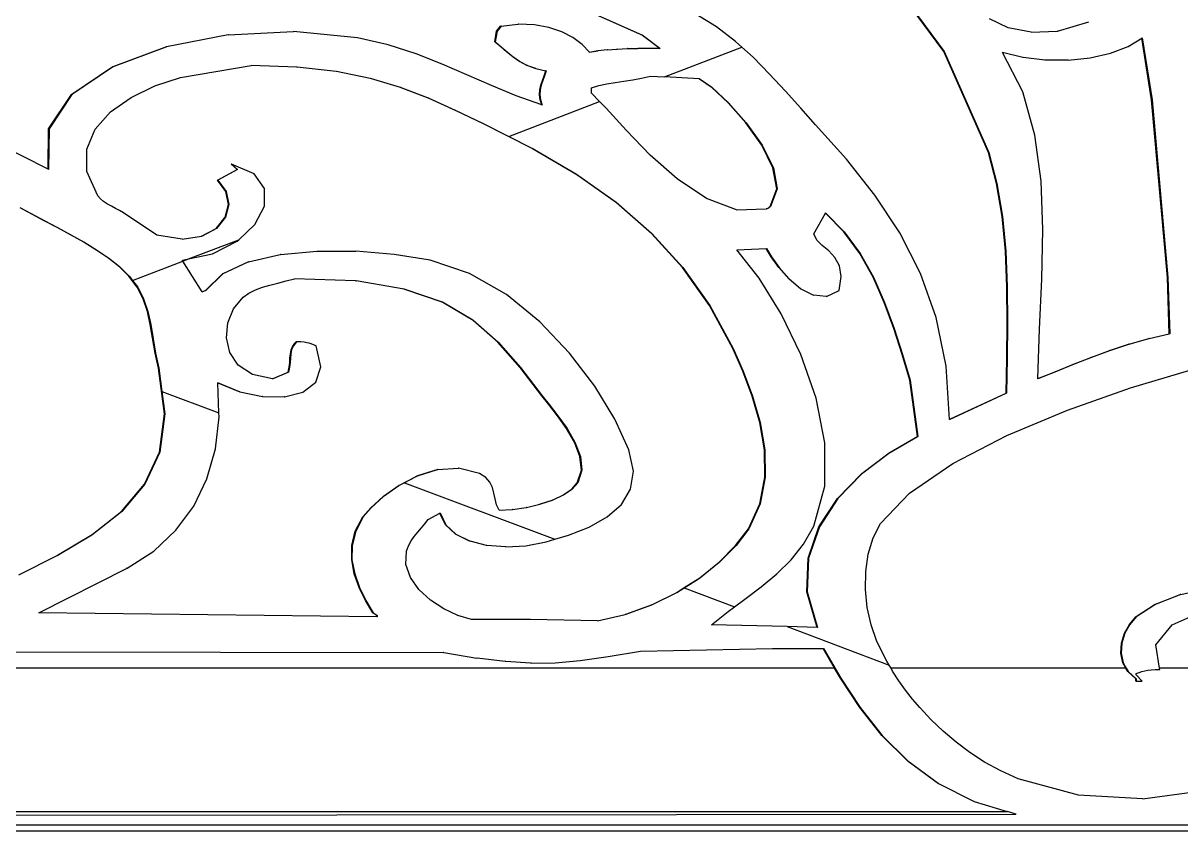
# Model space of a CAD drawing. Header units: inches. Extents: x 1397 to 20304, y -27267 to -746.
# Drawn here: x 13937.95 to 13952.55, y -23973.76 to -23963.58 of the extents above; entities that cross this region are included whole.
import ezdxf

# ---------------------------------------------------------------- set-up
doc = ezdxf.new("R2010")
doc.units = ezdxf.units.IN
doc.header["$LTSCALE"] = 17
doc.header["$MEASUREMENT"] = 0
doc.layers.add('25 BOT BAR', color=12, linetype='Continuous', lineweight=25)

# ---------------------------------------------------------------- blocks, each defined once
blk = doc.blocks.new('A$C99292ed1')
for p, q in [((33.098, 12.194), (32.298, 13.543)), ((32.508, 13.197), (33.102, 12.194)), ((29.295, 12.448), (28.403, 12.946)), ((28.407, 12.946), (29.3, 12.448)), ((30.23, 12.58), (29.97, 12.78)), ((33.911, 12.567), (33.673, 12.708)), ((27.46, 12.511), (27.51, 12.594)), ((27.515, 12.594), (27.465, 12.511)), ((27.515, 12.594), (27.51, 12.594)), ((27.515, 12.594), (27.729, 12.621)), ((27.729, 12.621), (27.733, 12.621)), ((27.734, 12.621), (27.733, 12.621)), ((27.936, 12.612), (27.734, 12.621)), ((28.118, 12.572), (27.936, 12.612)), ((28.28, 12.504), (28.118, 12.572)), ((30.47, 12.351), (30.23, 12.58)), ((34.2, 12.496), (33.911, 12.567)), ((34.532, 12.511), (34.926, 12.658)), ((24.073, 12.456), (23.297, 12.266)), ((24.078, 12.456), (24.073, 12.456)), ((24.078, 12.456), (24.896, 12.506)), ((24.896, 12.506), (24.897, 12.506)), ((24.9, 12.506), (24.897, 12.506)), ((25.704, 12.407), (24.9, 12.506)), ((26.091, 12.296), (25.704, 12.407)), ((27.435, 12.345), (27.46, 12.511)), ((27.465, 12.511), (27.44, 12.345)), ((27.465, 12.511), (27.46, 12.511)), ((28.42, 12.413), (28.28, 12.504)), ((28.537, 12.303), (28.42, 12.413)), ((29.3, 12.448), (29.295, 12.448)), ((29.518, 12.241), (29.295, 12.448)), ((29.3, 12.448), (29.523, 12.241)), ((34.2, 12.496), (34.528, 12.511)), ((34.532, 12.511), (34.528, 12.511)), ((35.594, 12.404), (35.599, 12.407)), ((35.599, 12.407), (35.723, 11.432)), ((22.615, 11.949), (23.292, 12.266)), ((23.297, 12.266), (22.619, 11.949)), ((23.297, 12.266), (23.292, 12.266)), ((26.444, 12.155), (26.091, 12.296)), ((27.512, 12.266), (27.435, 12.345)), ((27.44, 12.345), (27.435, 12.345)), ((27.44, 12.345), (27.517, 12.266)), ((27.586, 12.186), (27.512, 12.266)), ((27.517, 12.266), (27.512, 12.266)), ((27.517, 12.266), (27.591, 12.186)), ((28.63, 12.18), (28.537, 12.303)), ((29.575, 11.794), (30.551, 12.261)), ((30.551, 12.261), (30.47, 12.351)), ((30.693, 12.101), (30.551, 12.261)), ((35.199, 12.164), (35.422, 12.269)), ((35.422, 12.269), (35.594, 12.404)), ((35.718, 11.432), (35.594, 12.404)), ((26.772, 11.995), (26.444, 12.155)), ((27.664, 12.108), (27.586, 12.186)), ((27.591, 12.186), (27.586, 12.186)), ((27.591, 12.186), (27.668, 12.108)), ((28.63, 12.18), (28.735, 12.203)), ((28.631, 12.179), (28.63, 12.18)), ((28.735, 12.203), (28.631, 12.179)), ((28.74, 12.203), (28.735, 12.203)), ((28.852, 12.22), (28.74, 12.203)), ((28.857, 12.22), (28.852, 12.22)), ((28.857, 12.22), (28.976, 12.231)), ((28.981, 12.231), (28.976, 12.231)), ((28.981, 12.231), (29.106, 12.238)), ((29.11, 12.238), (29.106, 12.238)), ((29.11, 12.238), (29.24, 12.241)), ((29.245, 12.241), (29.24, 12.241)), ((29.378, 12.242), (29.245, 12.241)), ((29.378, 12.242), (29.38, 12.242)), ((29.383, 12.242), (29.38, 12.242)), ((29.518, 12.241), (29.383, 12.242)), ((29.523, 12.241), (29.518, 12.241)), ((33.102, 12.194), (33.098, 12.194)), ((33.66, 10.603), (33.098, 12.194)), ((33.102, 12.194), (33.664, 10.603)), ((33.838, 12.179), (33.839, 12.177)), ((34.094, 12.098), (33.839, 12.177)), ((34.092, 11.556), (33.839, 12.177)), ((34.942, 12.092), (35.199, 12.164)), ((23.473, 11.785), (24.365, 11.971)), ((24.94, 11.948), (24.365, 11.971)), ((27.085, 11.825), (26.772, 11.995)), ((27.668, 12.108), (27.664, 12.108)), ((27.747, 12.037), (27.664, 12.108)), ((27.668, 12.108), (27.752, 12.037)), ((27.752, 12.037), (27.747, 12.037)), ((27.842, 11.974), (27.747, 12.037)), ((27.752, 12.037), (27.847, 11.974)), ((27.952, 11.924), (27.842, 11.974)), ((27.847, 11.974), (27.842, 11.974)), ((27.847, 11.974), (27.956, 11.924)), ((30.902, 11.837), (30.693, 12.101)), ((34.099, 12.098), (34.094, 12.098)), ((34.373, 12.058), (34.099, 12.098)), ((34.378, 12.058), (34.373, 12.058)), ((34.659, 12.056), (34.378, 12.058)), ((34.664, 12.056), (34.659, 12.056)), ((34.664, 12.056), (34.942, 12.092)), ((22.101, 11.513), (22.615, 11.949)), ((22.619, 11.949), (22.105, 11.513)), ((22.619, 11.949), (22.615, 11.949)), ((24.94, 11.948), (24.945, 11.948)), ((25.435, 11.879), (24.945, 11.948)), ((25.44, 11.879), (25.435, 11.879)), ((25.865, 11.769), (25.44, 11.879)), ((27.393, 11.654), (27.085, 11.825)), ((27.956, 11.924), (27.952, 11.924)), ((27.956, 11.924), (28.08, 11.888)), ((28.058, 11.811), (28.08, 11.888)), ((28.085, 11.888), (28.063, 11.811)), ((28.085, 11.888), (28.08, 11.888)), ((31.101, 11.566), (30.902, 11.837)), ((23.152, 11.652), (23.473, 11.785)), ((25.87, 11.769), (25.865, 11.769)), ((26.247, 11.626), (25.87, 11.769)), ((28.017, 11.662), (28.036, 11.736)), ((28.041, 11.736), (28.022, 11.662)), ((28.036, 11.736), (28.058, 11.811)), ((28.041, 11.736), (28.036, 11.736)), ((28.063, 11.811), (28.041, 11.736)), ((28.063, 11.811), (28.058, 11.811)), ((28.748, 11.654), (28.849, 11.682)), ((28.849, 11.682), (28.954, 11.704)), ((28.954, 11.704), (29.064, 11.725)), ((29.064, 11.725), (29.176, 11.747)), ((29.176, 11.747), (29.288, 11.773)), ((29.288, 11.773), (29.398, 11.805)), ((29.398, 11.805), (29.575, 11.794)), ((30.014, 11.764), (29.575, 11.794)), ((30.171, 11.624), (30.014, 11.764)), ((30.014, 11.764), (30.019, 11.764)), ((30.019, 11.764), (30.176, 11.624)), ((21.807, 10.336), (19.852, 11.577)), ((22.851, 11.469), (23.152, 11.652)), ((26.599, 11.456), (26.247, 11.626)), ((26.252, 11.626), (26.247, 11.626)), ((26.252, 11.626), (26.604, 11.456)), ((27.707, 11.492), (27.393, 11.654)), ((28, 11.511), (28.004, 11.587)), ((28.004, 11.587), (28.017, 11.662)), ((28.009, 11.587), (28.004, 11.587)), ((28.009, 11.587), (28.005, 11.511)), ((28.022, 11.662), (28.009, 11.587)), ((28.022, 11.662), (28.017, 11.662)), ((28.655, 11.619), (28.748, 11.654)), ((28.655, 11.536), (28.655, 11.619)), ((28.758, 11.403), (28.655, 11.536)), ((30.379, 11.381), (30.171, 11.624)), ((30.176, 11.624), (30.171, 11.624)), ((30.176, 11.624), (30.384, 11.381)), ((31.293, 11.298), (31.101, 11.566)), ((34.247, 10.874), (34.092, 11.556)), ((21.811, 10.971), (22.101, 11.513)), ((22.105, 11.513), (21.816, 10.971)), ((22.105, 11.513), (22.101, 11.513)), ((22.592, 11.24), (22.851, 11.469)), ((26.94, 11.265), (26.599, 11.456)), ((26.604, 11.456), (26.599, 11.456)), ((26.604, 11.456), (26.945, 11.265)), ((27.613, 10.855), (28.758, 11.403)), ((28.03, 11.352), (27.707, 11.492)), ((28.005, 11.511), (28, 11.511)), ((28.008, 11.432), (28, 11.511)), ((28.005, 11.511), (28.013, 11.432)), ((28.03, 11.352), (28.008, 11.432)), ((28.013, 11.432), (28.008, 11.432)), ((28.013, 11.432), (28.035, 11.349)), ((28.841, 11.297), (28.758, 11.403)), ((35.916, 8.633), (35.718, 11.432)), ((35.718, 11.432), (35.723, 11.432)), ((35.723, 11.432), (35.921, 8.633)), ((22.398, 10.967), (22.592, 11.24)), ((27.287, 11.059), (26.94, 11.265)), ((26.945, 11.265), (26.94, 11.265)), ((26.945, 11.265), (27.291, 11.059)), ((28.035, 11.349), (28.03, 11.352)), ((29.092, 10.952), (28.841, 11.297)), ((30.602, 11.069), (30.379, 11.381)), ((30.384, 11.381), (30.379, 11.381)), ((30.384, 11.381), (30.606, 11.069)), ((31.482, 11.038), (31.293, 11.298)), ((21.807, 10.336), (21.811, 10.971)), ((21.816, 10.971), (21.811, 10.333)), ((21.816, 10.971), (21.811, 10.971)), ((22.291, 10.654), (22.398, 10.967)), ((27.907, 10.666), (27.287, 11.059)), ((27.291, 11.059), (27.287, 11.059)), ((27.291, 11.059), (27.613, 10.855)), ((29.395, 10.561), (29.092, 10.952)), ((30.802, 10.718), (30.602, 11.069)), ((30.606, 11.069), (30.602, 11.069)), ((30.606, 11.069), (30.807, 10.718)), ((31.872, 10.494), (31.482, 11.038)), ((27.613, 10.855), (27.912, 10.666)), ((34.324, 10.147), (34.247, 10.874)), ((28.466, 10.254), (27.907, 10.666)), ((27.912, 10.666), (27.907, 10.666)), ((27.912, 10.666), (28.471, 10.254)), ((30.944, 10.36), (30.802, 10.718)), ((30.807, 10.718), (30.802, 10.718)), ((30.807, 10.718), (30.949, 10.36)), ((22.294, 10.303), (22.291, 10.654)), ((29.737, 10.183), (29.395, 10.561)), ((33.664, 10.603), (33.66, 10.603)), ((33.763, 10.114), (33.66, 10.603)), ((33.664, 10.603), (33.768, 10.114)), ((24.113, 10.416), (24.122, 10.411)), ((24.187, 10.333), (24.113, 10.416)), ((24.117, 10.416), (24.113, 10.416)), ((24.401, 10.265), (24.117, 10.416)), ((24.117, 10.416), (24.122, 10.411)), ((24.122, 10.411), (24.192, 10.333)), ((32.229, 9.93), (31.872, 10.494)), ((21.811, 10.333), (21.807, 10.336)), ((22.431, 9.918), (22.294, 10.303)), ((23.939, 10.167), (24.187, 10.333)), ((24.192, 10.333), (23.944, 10.167)), ((24.192, 10.333), (24.187, 10.333)), ((24.534, 10.032), (24.401, 10.265)), ((28.968, 9.811), (28.466, 10.254)), ((28.471, 10.254), (28.466, 10.254)), ((28.471, 10.254), (28.972, 9.811)), ((30.991, 10.028), (30.944, 10.36)), ((30.949, 10.36), (30.944, 10.36)), ((30.949, 10.36), (30.996, 10.028)), ((24.045, 9.986), (23.939, 10.167)), ((23.944, 10.167), (23.939, 10.167)), ((23.944, 10.167), (24.05, 9.986)), ((30.104, 9.876), (29.737, 10.183)), ((33.833, 9.592), (33.763, 10.114)), ((33.768, 10.114), (33.763, 10.114)), ((33.768, 10.114), (33.838, 9.592)), ((34.345, 9.387), (34.324, 10.147)), ((24.077, 9.782), (24.045, 9.986)), ((24.05, 9.986), (24.045, 9.986)), ((24.05, 9.986), (24.082, 9.782)), ((24.532, 9.753), (24.534, 10.032)), ((30.907, 9.752), (30.991, 10.028)), ((30.996, 10.028), (30.912, 9.752)), ((30.996, 10.028), (30.991, 10.028)), ((32.543, 9.333), (32.229, 9.93)), ((22.464, 9.869), (22.431, 9.918)), ((22.505, 9.827), (22.464, 9.869)), ((22.552, 9.788), (22.505, 9.827)), ((22.602, 9.753), (22.552, 9.788)), ((24.036, 9.579), (24.077, 9.782)), ((24.082, 9.782), (24.041, 9.579)), ((24.082, 9.782), (24.077, 9.782)), ((29.413, 9.326), (28.968, 9.811)), ((28.972, 9.811), (28.968, 9.811)), ((28.972, 9.811), (29.418, 9.326)), ((30.483, 9.699), (30.104, 9.876)), ((21.757, 9.524), (21.453, 9.73)), ((21.458, 9.73), (21.762, 9.524)), ((22.654, 9.719), (22.602, 9.753)), ((22.706, 9.685), (22.654, 9.719)), ((22.754, 9.649), (22.706, 9.685)), ((23.175, 9.296), (22.754, 9.649)), ((24.411, 9.465), (24.532, 9.753)), ((30.483, 9.699), (30.858, 9.711)), ((30.858, 9.711), (30.873, 9.72)), ((30.862, 9.711), (30.858, 9.711)), ((30.878, 9.72), (30.862, 9.711)), ((30.873, 9.72), (30.882, 9.725)), ((30.878, 9.72), (30.873, 9.72)), ((30.887, 9.725), (30.878, 9.72)), ((30.882, 9.725), (30.89, 9.732)), ((30.887, 9.725), (30.882, 9.725)), ((30.895, 9.732), (30.887, 9.725)), ((30.89, 9.732), (30.896, 9.739)), ((30.895, 9.732), (30.89, 9.732)), ((30.901, 9.739), (30.895, 9.732)), ((30.896, 9.739), (30.907, 9.752)), ((30.901, 9.739), (30.896, 9.739)), ((30.912, 9.752), (30.901, 9.739)), ((30.912, 9.752), (30.907, 9.752)), ((31.457, 9.317), (31.604, 9.645)), ((31.604, 9.645), (31.606, 9.649)), ((31.838, 9.352), (31.604, 9.645)), ((31.606, 9.649), (31.843, 9.352)), ((21.762, 9.524), (21.757, 9.524)), ((21.921, 9.416), (21.757, 9.524)), ((21.762, 9.524), (21.925, 9.416)), ((23.923, 9.404), (24.036, 9.579)), ((24.041, 9.579), (23.928, 9.404)), ((24.041, 9.579), (24.036, 9.579)), ((33.874, 9.046), (33.833, 9.592)), ((33.838, 9.592), (33.833, 9.592)), ((33.838, 9.592), (33.879, 9.046)), ((22.088, 9.303), (21.921, 9.416)), ((21.925, 9.416), (21.921, 9.416)), ((21.925, 9.416), (22.093, 9.303)), ((23.74, 9.282), (23.923, 9.404)), ((23.928, 9.404), (23.745, 9.282)), ((23.928, 9.404), (23.923, 9.404)), ((24.208, 9.225), (24.411, 9.465)), ((32.038, 9.011), (31.838, 9.352)), ((31.838, 9.352), (31.843, 9.352)), ((31.843, 9.352), (32.042, 9.011)), ((34.332, 8.606), (34.345, 9.387)), ((22.254, 9.186), (22.088, 9.303)), ((22.093, 9.303), (22.088, 9.303)), ((22.093, 9.303), (22.259, 9.186)), ((23.494, 9.237), (23.175, 9.296)), ((23.494, 9.237), (23.74, 9.282)), ((23.575, 8.923), (24.208, 9.225)), ((23.745, 9.282), (23.74, 9.282)), ((23.878, 9.003), (24.188, 9.202)), ((24.188, 9.202), (24.208, 9.225)), ((29.804, 8.789), (29.413, 9.326)), ((29.418, 9.326), (29.413, 9.326)), ((29.418, 9.326), (29.809, 8.789)), ((31.498, 9.221), (31.457, 9.317)), ((31.566, 9.136), (31.498, 9.221)), ((32.804, 8.693), (32.543, 9.333)), ((22.415, 9.063), (22.254, 9.186)), ((22.259, 9.186), (22.254, 9.186)), ((22.259, 9.186), (22.419, 9.063)), ((22.566, 8.934), (22.415, 9.063)), ((22.419, 9.063), (22.415, 9.063)), ((22.419, 9.063), (22.571, 8.934)), ((30.49, 9.068), (30.858, 9.089)), ((30.769, 8.62), (30.49, 9.068)), ((30.919, 8.956), (30.858, 9.089)), ((30.858, 9.089), (30.862, 9.089)), ((30.862, 9.089), (30.924, 8.956)), ((31.646, 9.049), (31.566, 9.136)), ((22.571, 8.934), (22.566, 8.934)), ((22.704, 8.797), (22.566, 8.934)), ((22.571, 8.934), (22.708, 8.797)), ((23.498, 8.902), (23.575, 8.923)), ((23.504, 8.889), (23.575, 8.923)), ((23.575, 8.923), (23.878, 9.003)), ((24.33, 8.876), (24.732, 8.992)), ((24.736, 8.992), (24.732, 8.992)), ((24.736, 8.992), (25.193, 9.046)), ((25.193, 9.046), (25.685, 9.045)), ((26.169, 8.994), (25.685, 9.045)), ((26.622, 8.902), (26.169, 8.994)), ((31.017, 8.786), (30.919, 8.956)), ((30.924, 8.956), (30.919, 8.956)), ((30.924, 8.956), (31.022, 8.786)), ((31.723, 8.946), (31.646, 9.049)), ((31.781, 8.817), (31.723, 8.946)), ((32.205, 8.636), (32.038, 9.011)), ((32.042, 9.011), (32.038, 9.011)), ((32.042, 9.011), (32.21, 8.636)), ((33.879, 9.046), (33.874, 9.046)), ((33.893, 8.484), (33.874, 9.046)), ((33.879, 9.046), (33.898, 8.484)), ((22.823, 8.653), (22.704, 8.797)), ((22.708, 8.797), (22.704, 8.797)), ((22.708, 8.797), (22.828, 8.653)), ((22.869, 8.585), (23.504, 8.889)), ((23.504, 8.889), (23.498, 8.902)), ((23.745, 8.406), (23.504, 8.889)), ((24.002, 8.689), (24.325, 8.876)), ((24.33, 8.876), (24.006, 8.689)), ((24.33, 8.876), (24.325, 8.876)), ((27.118, 8.695), (26.622, 8.902)), ((30.145, 8.188), (29.804, 8.789)), ((29.809, 8.789), (29.804, 8.789)), ((29.809, 8.789), (30.149, 8.188)), ((31.143, 8.607), (31.017, 8.786)), ((31.022, 8.786), (31.017, 8.786)), ((31.022, 8.786), (31.148, 8.607)), ((31.805, 8.647), (31.781, 8.817)), ((22.929, 8.478), (22.823, 8.653)), ((22.828, 8.653), (22.823, 8.653)), ((22.828, 8.653), (22.869, 8.585)), ((23.79, 8.425), (24.002, 8.689)), ((24.006, 8.689), (23.795, 8.425)), ((24.006, 8.689), (24.002, 8.689)), ((27.582, 8.361), (27.118, 8.695)), ((31.047, 8.058), (30.769, 8.62)), ((31.78, 8.425), (31.805, 8.647)), ((32.346, 8.239), (32.205, 8.636)), ((32.21, 8.636), (32.205, 8.636)), ((32.21, 8.636), (32.351, 8.239)), ((33.002, 7.998), (32.804, 8.693)), ((35.941, 7.741), (35.916, 8.633)), ((35.921, 8.633), (35.916, 8.633)), ((35.921, 8.633), (35.946, 7.741)), ((22.869, 8.585), (22.934, 8.478)), ((22.934, 8.478), (22.929, 8.478)), ((23.004, 8.292), (22.929, 8.478)), ((22.934, 8.478), (23.009, 8.292)), ((24.418, 8.434), (24.507, 8.476)), ((24.507, 8.476), (24.602, 8.511)), ((24.602, 8.511), (24.703, 8.543)), ((24.703, 8.543), (24.806, 8.576)), ((24.806, 8.576), (24.91, 8.612)), ((25.682, 8.576), (24.91, 8.612)), ((25.682, 8.576), (25.687, 8.576)), ((26.295, 8.449), (25.687, 8.576)), ((31.29, 8.452), (31.143, 8.607)), ((31.148, 8.607), (31.143, 8.607)), ((31.148, 8.607), (31.295, 8.452)), ((33.898, 8.484), (33.893, 8.484)), ((33.897, 7.918), (33.893, 8.484)), ((33.898, 8.484), (33.901, 7.918)), ((34.304, 7.818), (34.332, 8.606)), ((23.745, 8.406), (23.79, 8.425)), ((23.795, 8.425), (23.745, 8.404)), ((23.745, 8.404), (23.745, 8.406)), ((23.795, 8.425), (23.79, 8.425)), ((24.143, 8.138), (24.266, 8.321)), ((24.266, 8.321), (24.337, 8.384)), ((24.337, 8.384), (24.418, 8.434)), ((26.777, 8.24), (26.295, 8.449)), ((26.3, 8.449), (26.295, 8.449)), ((26.3, 8.449), (26.782, 8.24)), ((28.006, 7.931), (27.582, 8.361)), ((31.45, 8.35), (31.29, 8.452)), ((31.295, 8.452), (31.29, 8.452)), ((31.295, 8.452), (31.455, 8.35)), ((31.455, 8.35), (31.45, 8.35)), ((31.614, 8.331), (31.455, 8.35)), ((31.619, 8.331), (31.614, 8.331)), ((31.619, 8.331), (31.78, 8.425)), ((23.009, 8.292), (23.004, 8.292)), ((23.056, 8.095), (23.004, 8.292)), ((23.009, 8.292), (23.061, 8.095)), ((27.16, 7.959), (26.777, 8.24)), ((26.782, 8.24), (26.777, 8.24)), ((26.782, 8.24), (27.165, 7.959)), ((30.436, 7.513), (30.145, 8.188)), ((30.149, 8.188), (30.145, 8.188)), ((30.149, 8.188), (30.441, 7.513)), ((32.467, 7.829), (32.346, 8.239)), ((32.351, 8.239), (32.346, 8.239)), ((32.351, 8.239), (32.472, 7.829)), ((23.093, 7.888), (23.056, 8.095)), ((23.061, 8.095), (23.056, 8.095)), ((23.061, 8.095), (23.098, 7.888)), ((24.07, 7.916), (24.143, 8.138)), ((31.296, 7.417), (31.047, 8.058)), ((23.154, 7.44), (23.093, 7.888)), ((23.098, 7.888), (23.093, 7.888)), ((23.098, 7.888), (23.159, 7.44)), ((24.052, 7.678), (24.07, 7.916)), ((27.476, 7.613), (27.16, 7.959)), ((27.165, 7.959), (27.16, 7.959)), ((27.165, 7.959), (27.48, 7.613)), ((28.38, 7.439), (28.006, 7.931)), ((33.127, 7.235), (33.002, 7.998)), ((33.891, 7.356), (33.897, 7.918)), ((33.901, 7.918), (33.896, 7.356)), ((33.901, 7.918), (33.897, 7.918)), ((32.572, 7.417), (32.467, 7.829)), ((32.472, 7.829), (32.467, 7.829)), ((32.472, 7.829), (32.577, 7.417)), ((34.284, 7.038), (34.304, 7.818)), ((35.686, 7.668), (35.941, 7.741)), ((35.946, 7.741), (35.941, 7.741)), ((24.094, 7.447), (24.052, 7.678)), ((24.892, 7.555), (24.931, 7.616)), ((24.936, 7.616), (24.897, 7.555)), ((24.936, 7.616), (24.931, 7.616)), ((24.989, 7.614), (24.936, 7.616)), ((25.032, 7.609), (24.989, 7.614)), ((25.067, 7.603), (25.032, 7.609)), ((25.096, 7.594), (25.067, 7.603)), ((25.123, 7.583), (25.096, 7.594)), ((27.755, 7.213), (27.476, 7.613)), ((27.48, 7.613), (27.476, 7.613)), ((27.48, 7.613), (27.76, 7.213)), ((35.436, 7.58), (35.682, 7.668)), ((35.686, 7.668), (35.682, 7.668)), ((24.202, 7.248), (24.094, 7.447)), ((24.859, 7.428), (24.87, 7.492)), ((24.875, 7.492), (24.863, 7.428)), ((24.87, 7.492), (24.892, 7.555)), ((24.875, 7.492), (24.87, 7.492)), ((24.897, 7.555), (24.875, 7.492)), ((24.897, 7.555), (24.892, 7.555)), ((25.152, 7.57), (25.123, 7.583)), ((25.184, 7.554), (25.152, 7.57)), ((25.243, 7.222), (25.184, 7.554)), ((30.562, 7.155), (30.436, 7.513)), ((30.441, 7.513), (30.436, 7.513)), ((30.441, 7.513), (30.567, 7.155)), ((34.953, 7.372), (35.189, 7.48)), ((35.194, 7.48), (34.958, 7.372)), ((35.189, 7.48), (35.431, 7.58)), ((35.194, 7.48), (35.189, 7.48)), ((35.436, 7.58), (35.194, 7.48)), ((35.436, 7.58), (35.431, 7.58)), ((23.195, 7.202), (23.154, 7.44)), ((23.159, 7.44), (23.154, 7.44)), ((23.159, 7.44), (23.2, 7.202)), ((24.851, 7.29), (24.854, 7.36)), ((24.854, 7.36), (24.859, 7.428)), ((24.859, 7.36), (24.854, 7.36)), ((24.859, 7.36), (24.856, 7.29)), ((24.863, 7.428), (24.859, 7.428)), ((24.863, 7.428), (24.859, 7.36)), ((28.697, 6.917), (28.38, 7.439)), ((31.488, 6.728), (31.296, 7.417)), ((32.668, 7.015), (32.572, 7.417)), ((32.577, 7.417), (32.572, 7.417)), ((32.577, 7.417), (32.672, 7.015)), ((33.883, 6.808), (33.891, 7.356)), ((33.896, 7.356), (33.888, 6.808)), ((33.896, 7.356), (33.891, 7.356)), ((34.724, 7.26), (34.953, 7.372)), ((34.958, 7.372), (34.729, 7.26)), ((34.958, 7.372), (34.953, 7.372)), ((23.272, 6.483), (23.195, 7.202)), ((23.2, 7.202), (23.195, 7.202)), ((23.2, 7.202), (23.239, 6.836)), ((24.381, 7.103), (24.202, 7.248)), ((24.832, 7.139), (24.846, 7.217)), ((24.85, 7.217), (24.837, 7.139)), ((24.846, 7.217), (24.851, 7.29)), ((24.85, 7.217), (24.846, 7.217)), ((24.856, 7.29), (24.85, 7.217)), ((24.856, 7.29), (24.851, 7.29)), ((25.179, 6.981), (25.243, 7.222)), ((28.031, 6.766), (27.755, 7.213)), ((27.76, 7.213), (27.755, 7.213)), ((27.76, 7.213), (28.035, 6.766)), ((30.681, 6.761), (30.562, 7.155)), ((30.567, 7.155), (30.562, 7.155)), ((30.567, 7.155), (30.686, 6.761)), ((33.168, 6.395), (33.127, 7.235)), ((34.5, 7.146), (34.724, 7.26)), ((34.729, 7.26), (34.505, 7.146)), ((34.729, 7.26), (34.724, 7.26)), ((35.452, 6.891), (36.23, 7.178)), ((24.635, 7.036), (24.381, 7.103)), ((24.635, 7.036), (24.832, 7.139)), ((24.638, 7.036), (24.635, 7.036)), ((24.837, 7.139), (24.638, 7.036)), ((24.837, 7.139), (24.832, 7.139)), ((32.767, 6.123), (32.668, 7.015)), ((32.672, 7.015), (32.668, 7.015)), ((32.672, 7.015), (32.772, 6.123)), ((34.284, 7.038), (34.5, 7.146)), ((34.505, 7.146), (34.284, 7.036)), ((34.284, 7.036), (34.284, 7.038)), ((34.505, 7.146), (34.5, 7.146)), ((23.944, 6.973), (24.222, 6.829)), ((23.944, 6.971), (23.944, 6.973)), ((24.217, 6.829), (23.944, 6.971)), ((23.959, 6.497), (23.944, 6.971)), ((25.017, 6.825), (25.179, 6.981)), ((28.949, 6.398), (28.697, 6.917)), ((34.656, 6.54), (35.452, 6.891)), ((23.239, 6.836), (23.959, 6.497)), ((23.239, 6.836), (23.277, 6.483)), ((24.222, 6.829), (24.217, 6.829)), ((24.222, 6.829), (24.507, 6.753)), ((24.511, 6.753), (24.507, 6.753)), ((24.511, 6.753), (24.781, 6.751)), ((24.786, 6.751), (24.781, 6.751)), ((24.786, 6.751), (25.017, 6.825)), ((28.118, 6.628), (28.031, 6.766)), ((28.035, 6.766), (28.031, 6.766)), ((28.035, 6.766), (28.123, 6.628)), ((30.778, 6.343), (30.681, 6.761)), ((30.686, 6.761), (30.681, 6.761)), ((30.686, 6.761), (30.782, 6.343)), ((31.598, 6.026), (31.488, 6.728)), ((33.168, 6.395), (33.883, 6.808)), ((33.888, 6.808), (33.168, 6.393)), ((33.888, 6.808), (33.883, 6.808)), ((28.228, 6.452), (28.118, 6.628)), ((28.123, 6.628), (28.118, 6.628)), ((28.123, 6.628), (28.233, 6.452)), ((23.208, 5.88), (23.272, 6.483)), ((23.277, 6.483), (23.213, 5.88)), ((23.277, 6.483), (23.272, 6.483)), ((23.915, 5.928), (23.961, 6.435)), ((23.961, 6.435), (23.959, 6.497)), ((28.342, 6.251), (28.228, 6.452)), ((28.233, 6.452), (28.228, 6.452)), ((28.233, 6.452), (28.347, 6.251)), ((33.891, 6.138), (34.656, 6.54)), ((29.126, 5.916), (28.949, 6.398)), ((30.836, 5.912), (30.778, 6.343)), ((30.782, 6.343), (30.778, 6.343)), ((30.782, 6.343), (30.841, 5.912)), ((33.168, 6.393), (33.168, 6.395)), ((28.442, 6.034), (28.342, 6.251)), ((28.347, 6.251), (28.342, 6.251)), ((28.347, 6.251), (28.447, 6.034)), ((33.21, 5.698), (33.891, 6.138)), ((28.51, 5.812), (28.442, 6.034)), ((28.447, 6.034), (28.442, 6.034)), ((28.447, 6.034), (28.515, 5.812)), ((31.597, 5.343), (31.598, 6.026)), ((32.404, 5.864), (32.767, 6.123)), ((32.772, 6.123), (32.409, 5.864)), ((32.772, 6.123), (32.767, 6.123)), ((23.021, 5.373), (23.208, 5.88)), ((23.213, 5.88), (23.026, 5.373)), ((23.213, 5.88), (23.208, 5.88)), ((23.808, 5.457), (23.915, 5.928)), ((29.185, 5.578), (29.126, 5.916)), ((30.842, 5.482), (30.836, 5.912)), ((30.841, 5.912), (30.836, 5.912)), ((30.841, 5.912), (30.847, 5.482)), ((32.058, 5.536), (32.404, 5.864)), ((32.409, 5.864), (32.063, 5.536)), ((32.409, 5.864), (32.404, 5.864)), ((28.528, 5.596), (28.51, 5.812)), ((28.515, 5.812), (28.51, 5.812)), ((28.515, 5.812), (28.532, 5.596)), ((32.663, 5.232), (33.21, 5.698)), ((26.46, 5.505), (26.713, 5.605)), ((26.718, 5.605), (26.464, 5.505)), ((26.718, 5.605), (26.713, 5.605)), ((26.718, 5.605), (26.976, 5.627)), ((26.976, 5.627), (26.977, 5.626)), ((26.981, 5.627), (26.976, 5.627)), ((27.242, 5.542), (26.981, 5.627)), ((28.477, 5.397), (28.528, 5.596)), ((28.532, 5.596), (28.482, 5.397)), ((28.532, 5.596), (28.528, 5.596)), ((29.149, 5.293), (29.185, 5.578)), ((23.642, 5.029), (23.808, 5.457)), ((26.228, 5.354), (26.46, 5.505)), ((26.464, 5.505), (26.298, 5.397)), ((26.464, 5.505), (26.46, 5.505)), ((27.323, 5.479), (27.242, 5.542)), ((27.375, 5.405), (27.323, 5.479)), ((27.407, 5.321), (27.375, 5.405)), ((30.78, 5.064), (30.842, 5.482)), ((30.847, 5.482), (30.784, 5.064)), ((30.847, 5.482), (30.842, 5.482)), ((31.757, 5.146), (32.058, 5.536)), ((32.063, 5.536), (31.761, 5.146)), ((32.063, 5.536), (32.058, 5.536)), ((22.731, 4.944), (23.021, 5.373)), ((23.026, 5.373), (22.736, 4.944)), ((23.026, 5.373), (23.021, 5.373)), ((26.028, 5.177), (26.228, 5.354)), ((26.232, 5.354), (26.033, 5.177)), ((26.232, 5.354), (26.228, 5.354)), ((26.298, 5.397), (26.232, 5.354)), ((26.298, 5.397), (28.195, 4.505)), ((27.426, 5.232), (27.407, 5.321)), ((28.302, 5.204), (28.409, 5.296)), ((28.414, 5.296), (28.307, 5.204)), ((28.409, 5.296), (28.477, 5.397)), ((28.414, 5.296), (28.409, 5.296)), ((28.482, 5.397), (28.414, 5.296)), ((28.482, 5.397), (28.477, 5.397)), ((29.034, 5.055), (29.149, 5.293)), ((31.457, 4.713), (31.597, 5.343)), ((25.873, 5.003), (26.028, 5.177)), ((26.033, 5.177), (25.878, 5.003)), ((26.033, 5.177), (26.028, 5.177)), ((27.44, 5.14), (27.426, 5.232)), ((27.459, 5.049), (27.44, 5.14)), ((28.005, 5.057), (28.164, 5.123)), ((28.169, 5.123), (28.01, 5.057)), ((28.164, 5.123), (28.302, 5.204)), ((28.169, 5.123), (28.164, 5.123)), ((28.307, 5.204), (28.169, 5.123)), ((28.307, 5.204), (28.302, 5.204)), ((31.524, 4.701), (31.757, 5.146)), ((31.761, 5.146), (31.529, 4.701)), ((31.761, 5.146), (31.757, 5.146)), ((32.301, 4.754), (32.663, 5.232)), ((23.417, 4.649), (23.642, 5.029)), ((25.774, 4.858), (25.873, 5.003)), ((25.878, 5.003), (25.779, 4.858)), ((25.878, 5.003), (25.873, 5.003)), ((27.49, 4.962), (27.459, 5.049)), ((27.49, 4.962), (27.656, 4.973)), ((27.661, 4.973), (27.656, 4.973)), ((27.661, 4.973), (27.833, 5.006)), ((27.837, 5.006), (27.833, 5.006)), ((27.837, 5.006), (28.005, 5.057)), ((28.01, 5.057), (28.005, 5.057)), ((28.854, 4.859), (29.034, 5.055)), ((30.634, 4.671), (30.78, 5.064)), ((30.784, 5.064), (30.639, 4.671)), ((30.784, 5.064), (30.78, 5.064)), ((22.357, 4.575), (22.731, 4.944)), ((22.736, 4.944), (22.362, 4.575)), ((22.736, 4.944), (22.731, 4.944)), ((25.678, 4.632), (25.774, 4.858)), ((25.779, 4.858), (25.683, 4.632)), ((25.779, 4.858), (25.774, 4.858)), ((26.597, 4.817), (26.742, 4.918)), ((26.742, 4.918), (26.746, 4.92)), ((26.813, 4.733), (26.742, 4.918)), ((26.746, 4.92), (26.818, 4.733)), ((28.626, 4.698), (28.854, 4.859)), ((26.466, 4.618), (26.512, 4.684)), ((26.512, 4.684), (26.556, 4.749)), ((26.556, 4.749), (26.597, 4.817)), ((26.943, 4.584), (26.813, 4.733)), ((26.818, 4.733), (26.813, 4.733)), ((26.818, 4.733), (26.947, 4.584)), ((28.365, 4.569), (28.626, 4.698)), ((30.473, 4.405), (30.634, 4.671)), ((30.639, 4.671), (30.478, 4.405)), ((30.639, 4.671), (30.634, 4.671)), ((31.329, 4.43), (31.457, 4.713)), ((31.387, 4.209), (31.524, 4.701)), ((31.529, 4.701), (31.392, 4.209)), ((31.529, 4.701), (31.524, 4.701)), ((32.207, 4.528), (32.301, 4.754)), ((21.918, 4.248), (22.357, 4.575)), ((22.362, 4.575), (21.923, 4.248)), ((22.362, 4.575), (22.357, 4.575)), ((23.137, 4.32), (23.417, 4.649)), ((25.633, 4.405), (25.678, 4.632)), ((25.683, 4.632), (25.638, 4.405)), ((25.683, 4.632), (25.678, 4.632)), ((26.382, 4.479), (26.422, 4.551)), ((26.422, 4.551), (26.466, 4.618)), ((27.119, 4.476), (26.943, 4.584)), ((26.947, 4.584), (26.943, 4.584)), ((26.947, 4.584), (27.124, 4.476)), ((28.195, 4.505), (28.365, 4.569)), ((32.145, 4.272), (32.207, 4.528)), ((25.632, 4.179), (25.633, 4.405)), ((25.638, 4.405), (25.633, 4.405)), ((25.638, 4.405), (25.636, 4.179)), ((26.324, 4.319), (26.349, 4.403)), ((26.349, 4.403), (26.382, 4.479)), ((27.124, 4.476), (27.119, 4.476)), ((27.331, 4.409), (27.124, 4.476)), ((27.336, 4.409), (27.331, 4.409)), ((27.57, 4.384), (27.336, 4.409)), ((27.572, 4.384), (27.57, 4.384)), ((27.574, 4.384), (27.572, 4.384)), ((27.574, 4.384), (27.827, 4.402)), ((27.827, 4.402), (28.085, 4.464)), ((28.085, 4.464), (28.195, 4.505)), ((30.265, 4.142), (30.473, 4.405)), ((30.478, 4.405), (30.27, 4.142)), ((30.478, 4.405), (30.473, 4.405)), ((31.173, 4.182), (31.329, 4.43)), ((21.435, 3.946), (21.918, 4.248)), ((21.923, 4.248), (21.439, 3.946)), ((21.923, 4.248), (21.918, 4.248)), ((22.803, 4.049), (23.137, 4.32)), ((26.315, 4.106), (26.324, 4.319)), ((32.113, 3.997), (32.145, 4.272)), ((25.665, 3.958), (25.632, 4.179)), ((25.636, 4.179), (25.632, 4.179)), ((25.636, 4.179), (25.67, 3.958)), ((26.372, 3.902), (26.315, 4.106)), ((30.016, 3.892), (30.265, 4.142)), ((30.27, 4.142), (30.021, 3.892)), ((30.27, 4.142), (30.265, 4.142)), ((30.993, 3.96), (31.173, 4.182)), ((31.371, 3.678), (31.387, 4.209)), ((31.392, 4.209), (31.376, 3.678)), ((31.392, 4.209), (31.387, 4.209)), ((21.687, 3.344), (22.803, 4.049)), ((22.797, 4.049), (22.795, 4.047)), ((25.726, 3.744), (25.665, 3.958)), ((25.67, 3.958), (25.665, 3.958)), ((25.67, 3.958), (25.731, 3.744)), ((30.796, 3.756), (30.993, 3.96)), ((32.109, 3.712), (32.113, 3.997)), ((26.479, 3.713), (26.372, 3.902)), ((29.731, 3.666), (30.016, 3.892)), ((30.021, 3.892), (29.826, 3.738)), ((30.021, 3.892), (30.016, 3.892)), ((25.807, 3.538), (25.726, 3.744)), ((25.731, 3.744), (25.726, 3.744)), ((25.731, 3.744), (25.811, 3.538)), ((26.624, 3.546), (26.479, 3.713)), ((29.417, 3.472), (29.731, 3.666)), ((29.736, 3.666), (29.422, 3.472)), ((29.736, 3.666), (29.731, 3.666)), ((29.826, 3.738), (29.736, 3.666)), ((29.826, 3.738), (30.46, 3.44)), ((30.589, 3.56), (30.796, 3.756)), ((31.502, 3.116), (31.371, 3.678)), ((31.376, 3.678), (31.371, 3.678)), ((31.376, 3.678), (31.507, 3.116)), ((32.132, 3.429), (32.109, 3.712)), ((36.084, 3.632), (36.458, 3.742)), ((25.898, 3.344), (25.807, 3.538)), ((25.811, 3.538), (25.807, 3.538)), ((25.811, 3.538), (25.903, 3.344)), ((26.792, 3.407), (26.624, 3.546)), ((30.46, 3.44), (30.589, 3.56)), ((35.757, 3.476), (36.079, 3.632)), ((36.084, 3.632), (35.762, 3.476)), ((36.084, 3.632), (36.079, 3.632)), ((26.97, 3.303), (26.792, 3.407)), ((29.08, 3.32), (29.417, 3.472)), ((29.422, 3.472), (29.085, 3.32)), ((29.422, 3.472), (29.417, 3.472)), ((30.168, 3.158), (30.378, 3.364)), ((30.378, 3.364), (30.46, 3.44)), ((32.18, 3.158), (32.132, 3.429)), ((35.519, 3.282), (35.757, 3.476)), ((35.762, 3.476), (35.524, 3.282)), ((35.762, 3.476), (35.757, 3.476)), ((35.978, 3.156), (36.355, 3.368)), ((25.948, 3.282), (21.687, 3.344)), ((25.948, 3.303), (25.898, 3.344)), ((25.903, 3.344), (25.898, 3.344)), ((25.903, 3.344), (25.952, 3.303)), ((25.948, 3.282), (25.948, 3.303)), ((25.952, 3.303), (25.948, 3.303)), ((25.952, 3.282), (25.948, 3.282)), ((25.952, 3.303), (25.952, 3.282)), ((27.143, 3.241), (26.97, 3.303)), ((27.887, 3.241), (27.143, 3.241)), ((28.73, 3.22), (27.887, 3.241)), ((28.73, 3.22), (29.08, 3.32)), ((29.085, 3.32), (29.08, 3.32)), ((35.437, 3.164), (35.519, 3.282)), ((35.524, 3.282), (35.442, 3.164)), ((35.524, 3.282), (35.519, 3.282)), ((31.122, 3.128), (30.168, 3.158)), ((31.122, 3.128), (32.408, 2.523)), ((31.502, 3.116), (31.122, 3.128)), ((31.507, 3.116), (31.502, 3.116)), ((32.251, 2.909), (32.18, 3.158)), ((35.375, 3.023), (35.437, 3.164)), ((35.442, 3.164), (35.38, 3.023)), ((35.442, 3.164), (35.437, 3.164)), ((35.772, 2.843), (35.978, 3.156)), ((35.338, 2.868), (35.375, 3.023)), ((35.38, 3.023), (35.343, 2.868)), ((35.38, 3.023), (35.375, 3.023)), ((29.275, 2.743), (30.937, 2.784)), ((30.937, 2.784), (31.577, 2.784)), ((31.577, 2.784), (31.581, 2.784)), ((31.721, 2.472), (31.577, 2.784)), ((31.581, 2.784), (31.799, 2.315)), ((32.312, 2.745), (32.251, 2.909)), ((35.33, 2.709), (35.338, 2.868)), ((35.343, 2.868), (35.335, 2.709)), ((35.343, 2.868), (35.338, 2.868)), ((35.819, 2.472), (35.772, 2.843)), ((16.133, 2.743), (26.791, 2.722)), ((26.796, 2.722), (26.791, 2.722)), ((26.796, 2.722), (27.211, 2.632)), ((27.216, 2.632), (27.211, 2.632)), ((27.569, 2.576), (27.216, 2.632)), ((28.514, 2.593), (28.865, 2.655)), ((28.865, 2.655), (29.275, 2.743)), ((32.379, 2.584), (32.312, 2.745)), ((35.335, 2.709), (35.33, 2.709)), ((35.355, 2.557), (35.33, 2.709)), ((35.335, 2.709), (35.36, 2.557)), ((27.574, 2.576), (27.569, 2.576)), ((27.888, 2.551), (27.574, 2.576)), ((27.892, 2.551), (27.888, 2.551)), ((27.893, 2.551), (27.892, 2.551)), ((27.893, 2.551), (28.198, 2.558)), ((28.198, 2.558), (28.514, 2.593)), ((32.408, 2.523), (32.379, 2.584)), ((32.432, 2.472), (32.408, 2.523)), ((35.36, 2.557), (35.355, 2.557)), ((35.393, 2.472), (35.355, 2.557)), ((35.36, 2.557), (35.398, 2.472)), ((31.721, 2.472), (15.246, 2.472)), ((31.795, 2.315), (31.721, 2.472)), ((35.393, 2.472), (32.432, 2.472)), ((32.452, 2.428), (32.432, 2.472)), ((32.531, 2.275), (32.452, 2.428)), ((35.398, 2.472), (35.393, 2.472)), ((35.417, 2.419), (35.393, 2.472)), ((35.398, 2.472), (35.422, 2.419)), ((35.422, 2.419), (35.417, 2.419)), ((35.519, 2.307), (35.417, 2.419)), ((35.422, 2.419), (35.524, 2.307)), ((35.524, 2.39), (35.561, 2.407)), ((35.524, 2.37), (35.524, 2.39)), ((35.599, 2.266), (35.524, 2.37)), ((35.561, 2.407), (35.595, 2.421)), ((35.595, 2.421), (35.631, 2.432)), ((35.631, 2.432), (35.669, 2.441)), ((35.669, 2.441), (35.712, 2.447)), ((35.712, 2.447), (35.762, 2.451)), ((35.762, 2.451), (35.822, 2.452)), ((37.557, 2.472), (35.819, 2.472)), ((35.822, 2.452), (35.819, 2.472)), ((31.799, 2.315), (31.795, 2.315)), ((32.038, 1.852), (31.795, 2.315)), ((31.799, 2.315), (32.043, 1.852)), ((32.615, 2.128), (32.531, 2.275)), ((35.524, 2.307), (35.519, 2.307)), ((35.519, 2.266), (35.519, 2.307)), ((35.524, 2.266), (35.519, 2.266)), ((35.524, 2.307), (35.524, 2.266)), ((35.524, 2.266), (35.599, 2.266)), ((32.703, 1.986), (32.615, 2.128)), ((32.796, 1.851), (32.703, 1.986)), ((32.043, 1.852), (32.038, 1.852)), ((32.317, 1.41), (32.038, 1.852)), ((32.043, 1.852), (32.322, 1.41)), ((32.94, 1.661), (32.796, 1.851)), ((33.091, 1.479), (32.94, 1.661)), ((33.252, 1.306), (33.091, 1.479)), ((32.322, 1.41), (32.317, 1.41)), ((32.643, 1.006), (32.317, 1.41)), ((32.322, 1.41), (32.648, 1.006)), ((33.425, 1.144), (33.252, 1.306)), ((33.612, 0.993), (33.425, 1.144)), ((32.648, 1.006), (32.643, 1.006)), ((33.026, 0.655), (32.643, 1.006)), ((32.648, 1.006), (33.031, 0.655)), ((33.815, 0.855), (33.612, 0.993)), ((34.036, 0.731), (33.815, 0.855)), ((34.797, 0.473), (34.036, 0.731)), ((33.031, 0.655), (33.026, 0.655)), ((33.477, 0.371), (33.026, 0.655)), ((33.031, 0.655), (33.482, 0.371)), ((35.602, 0.415), (34.797, 0.473)), ((35.602, 0.415), (36.379, 0.545)), ((33.482, 0.371), (33.477, 0.371)), ((33.482, 0.371), (33.897, 0.213)), ((15.761, 0.15), (34.007, 0.171)), ((15.823, 0.213), (33.897, 0.213)), ((33.897, 0.213), (33.902, 0.213)), ((34.007, 0.171), (33.902, 0.213)), ((34.012, 0.171), (34.007, 0.171)), ((36.749, 0), (4.93, 0))]:
    blk.add_line(p, q)
at = {"layer": '25 BOT BAR'}
blk.add_line((148.015, 0), (0.015, 0), dxfattribs=at)

msp = doc.modelspace()

# ---------------------------------------------------------------- linework, layer by layer
at = {"layer": '25 BOT BAR'}
msp.add_line((13916.475, -23973.759), (14064.475, -23973.759), dxfattribs=at)

# ---------------------------------------------------------------- block references
at = {"layer": '25 BOT BAR', "yscale": 0.8}
msp.add_blockref('A$C99292ed1', (13916.461, -23973.687), dxfattribs=at)

doc.saveas('drawing.dxf')
